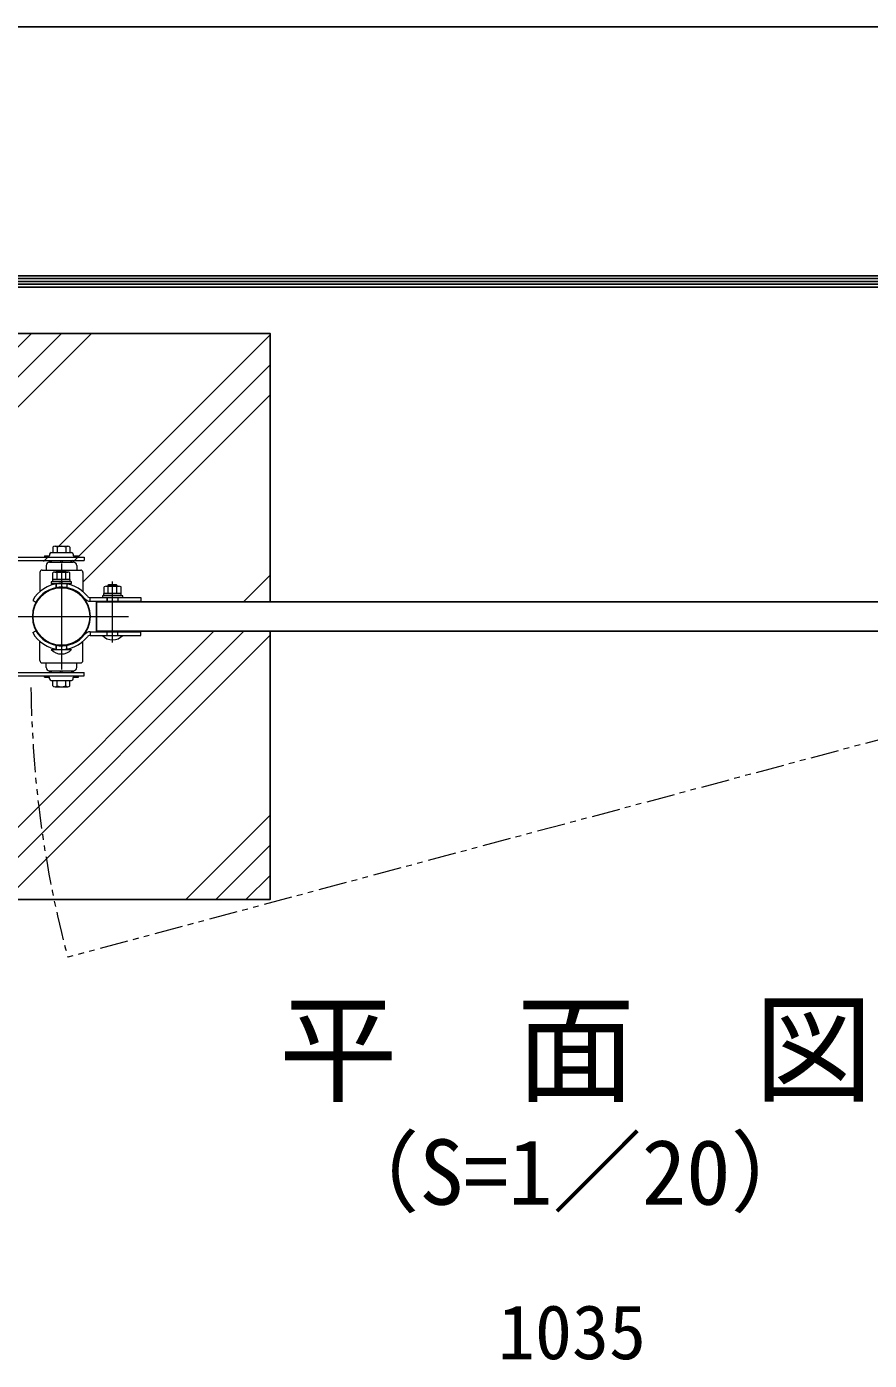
# Model space of a CAD drawing. Units: millimetres, scale not verified. Extents: x -4200 to 4200, y -2970 to 2970.
# Drawn here: x -2704 to -1960, y 1792 to 2970 of the extents above; entities that cross this region are included whole.
import ezdxf
from ezdxf.enums import TextEntityAlignment as Align

# ---------------------------------------------------------------- set-up
doc = ezdxf.new("R2010")
doc.units = ezdxf.units.MM
doc.header["$LTSCALE"] = 10
doc.linetypes.add('USER1', pattern=[50.8, 31.75, -6.35, 6.35, -6.35])
doc.linetypes.add('USER2', pattern=[5, 2.5, -0.5, 0.5, -0.5, 0.5, -0.5])
for name, color, linetype, lineweight in [('0-0_D-TTL-TXT', 7, 'Continuous', 25), ('0-1_D-BMK', 2, 'USER1', 13), ('0-2_D-STR3', 3, 'Continuous', 13), ('0-3_D-STR-DIM', 7, 'Continuous', 13), ('0-4_D-STR4', 7, 'Continuous', 25), ('0-5_D-STR1', 1, 'Continuous', 25), ('0-9_D-DCR-HCH', 7, 'Continuous', 13), ('0-D_D-TTL', 7, 'Continuous', 25)]:
    doc.layers.add(name, color=color, linetype=linetype, lineweight=lineweight)
doc.styles.add('ＭＳ ゴシック', font='')
doc.styles.get('ＭＳ ゴシック').set_extended_font_data('MS Gothic')

msp = doc.modelspace()

# ---------------------------------------------------------------- linework, layer by layer
at = {"layer": '0-1_D-BMK'}
for p, q in [((-2673.54, 2495.99), (-2673.54, 2402.44)), ((-2628.39, 2426.35), (-2628.39, 2480.03)), ((-2864.19, 2449.21), (-2614.19, 2449.21))]:
    msp.add_line(p, q, dxfattribs=at)
at = {"layer": '0-1_D-BMK', "linetype": 'USER2'}
msp.add_line((-1745.92, 2395.4), (-2667.93, 2148.34), dxfattribs=at)
msp.add_arc((-1745.92, 2395.4), 954.54, 180.5332, 195, dxfattribs=at)
at = {"layer": '0-2_D-STR3'}
for p, q in [((-2681.04, 2510.49), (-2681.04, 2505.69)), ((-2679.21, 2511.19), (-2667.87, 2511.19)), ((-2677.29, 2510.49), (-2677.29, 2505.69)), ((-2669.79, 2510.49), (-2669.79, 2505.69)), ((-2666.04, 2510.49), (-2666.04, 2505.69)), ((-2730.44, 2501.69), (-2653.44, 2501.69)), ((-2730.44, 2498.69), (-2653.44, 2498.69)), ((-2688.54, 2502.69), (-2684.54, 2502.69)), ((-2688.54, 2502.69), (-2688.54, 2501.69)), ((-2684.81, 2497.09), (-2683.19, 2498.69)), ((-2684.04, 2504.19), (-2684.04, 2503.19)), ((-2684.04, 2497.19), (-2663.04, 2497.19)), ((-2683.19, 2498.69), (-2682.14, 2497.63)), ((-2682.58, 2497.19), (-2682.14, 2497.63)), ((-2682.54, 2505.69), (-2664.54, 2505.69)), ((-2681.04, 2505.69), (-2666.04, 2505.69)), ((-2674.29, 2498.69), (-2674.29, 2497.19)), ((-2674.29, 2498.69), (-2672.79, 2498.69)), ((-2672.79, 2498.69), (-2672.79, 2497.19)), ((-2663.88, 2498.69), (-2664.93, 2497.63)), ((-2664.5, 2497.19), (-2664.93, 2497.63)), ((-2662.26, 2497.09), (-2663.88, 2498.69)), ((-2663.04, 2504.19), (-2663.04, 2503.19)), ((-2662.54, 2502.69), (-2658.54, 2502.69)), ((-2658.54, 2502.69), (-2658.54, 2501.69)), ((-2653.44, 2501.69), (-2653.44, 2498.69)), ((-2692.54, 2488.19), (-2692.54, 2471.25)), ((-2690.54, 2490.19), (-2656.54, 2490.19)), ((-2687.04, 2494.19), (-2687.04, 2490.19)), ((-2687.04, 2490.19), (-2660.04, 2490.19)), ((-2681.04, 2481.91), (-2681.04, 2487.71)), ((-2679.31, 2488.41), (-2667.77, 2488.41)), ((-2677.54, 2489.31), (-2676.74, 2490.11)), ((-2677.54, 2488.41), (-2677.54, 2489.31)), ((-2677.29, 2481.91), (-2677.29, 2487.71)), ((-2676.74, 2490.11), (-2670.34, 2490.11)), ((-2676.74, 2488.41), (-2676.74, 2490.11)), ((-2670.34, 2488.41), (-2670.34, 2490.11)), ((-2669.79, 2481.91), (-2669.79, 2487.71)), ((-2669.54, 2488.41), (-2669.54, 2489.31)), ((-2666.04, 2481.91), (-2666.04, 2487.71)), ((-2660.04, 2494.19), (-2660.04, 2490.19)), ((-2654.54, 2488.19), (-2654.54, 2471.25)), ((-2665.84, 2481.91), (-2681.24, 2481.91)), ((-2681.24, 2479.91), (-2681.24, 2481.91)), ((-2665.84, 2479.91), (-2681.24, 2479.91)), ((-2681.04, 2481.91), (-2666.04, 2481.91)), ((-2668.79, 2477.92), (-2668.79, 2474.67)), ((-2665.84, 2479.91), (-2665.84, 2481.91)), ((-2635.89, 2469.51), (-2635.89, 2475.31)), ((-2634.16, 2476.01), (-2622.62, 2476.01)), ((-2632.39, 2476.71), (-2631.59, 2477.51)), ((-2632.39, 2476.01), (-2632.39, 2476.71)), ((-2632.14, 2469.51), (-2632.14, 2475.31)), ((-2631.59, 2477.51), (-2625.19, 2477.51)), ((-2631.59, 2476.01), (-2631.59, 2477.51)), ((-2625.19, 2476.01), (-2625.19, 2477.51)), ((-2624.64, 2469.51), (-2624.64, 2475.31)), ((-2624.39, 2476.01), (-2624.39, 2476.71)), ((-2620.89, 2469.51), (-2620.89, 2475.31)), ((-2698.94, 2463.41), (-2696.14, 2461.85)), ((-2648.09, 2465.91), (-2603.39, 2465.91)), ((-2648.09, 2462.71), (-2648.09, 2465.91)), ((-2648.09, 2462.71), (-2603.39, 2462.71)), ((-2620.69, 2469.51), (-2636.09, 2469.51)), ((-2636.09, 2467.51), (-2636.09, 2469.51)), ((-2620.69, 2467.51), (-2636.09, 2467.51)), ((-2635.89, 2469.51), (-2620.89, 2469.51)), ((-2623.64, 2465.91), (-2623.64, 2462.71)), ((-2620.69, 2467.51), (-2620.69, 2469.51)), ((-2603.39, 2465.91), (-2603.39, 2462.71)), ((-2698.94, 2435.01), (-2696.14, 2436.57)), ((-2692.54, 2410.23), (-2692.54, 2427.17)), ((-2654.54, 2410.23), (-2654.54, 2427.17)), ((-2648.09, 2435.71), (-2603.39, 2435.71)), ((-2648.09, 2435.71), (-2648.09, 2432.51)), ((-2648.09, 2432.51), (-2603.39, 2432.51)), ((-2637.39, 2432.51), (-2619.39, 2432.51)), ((-2634.04, 2435.91), (-2633.52, 2436.21)), ((-2634.04, 2435.91), (-2634.04, 2435.71)), ((-2633.14, 2432.51), (-2633.14, 2435.71)), ((-2623.64, 2432.51), (-2623.64, 2435.71)), ((-2622.74, 2435.91), (-2623.26, 2436.21)), ((-2622.74, 2435.91), (-2622.74, 2435.71)), ((-2603.39, 2432.51), (-2603.39, 2435.71)), ((-2682.54, 2420.11), (-2664.54, 2420.11)), ((-2679.19, 2420.11), (-2679.19, 2420.67)), ((-2668.79, 2420.5), (-2668.79, 2423.75)), ((-2667.89, 2420.11), (-2667.89, 2420.67)), ((-2690.54, 2408.23), (-2656.54, 2408.23)), ((-2687.04, 2408.23), (-2660.04, 2408.23)), ((-2687.04, 2404.23), (-2687.04, 2408.23)), ((-2660.04, 2404.23), (-2660.04, 2408.23)), ((-2730.44, 2399.73), (-2653.44, 2399.73)), ((-2730.44, 2396.73), (-2653.44, 2396.73)), ((-2688.54, 2395.73), (-2688.54, 2396.73)), ((-2688.54, 2395.73), (-2684.54, 2395.73)), ((-2684.81, 2401.34), (-2683.19, 2399.73)), ((-2684.04, 2401.23), (-2663.04, 2401.23)), ((-2684.04, 2394.23), (-2684.04, 2395.23)), ((-2683.19, 2399.73), (-2682.14, 2400.8)), ((-2682.58, 2401.23), (-2682.14, 2400.8)), ((-2682.54, 2392.73), (-2664.54, 2392.73)), ((-2681.04, 2392.73), (-2666.04, 2392.73)), ((-2681.04, 2387.93), (-2681.04, 2392.73)), ((-2677.29, 2387.93), (-2677.29, 2392.73)), ((-2674.29, 2399.73), (-2674.29, 2401.23)), ((-2674.29, 2399.73), (-2672.79, 2399.73)), ((-2672.79, 2399.73), (-2672.79, 2401.23)), ((-2669.79, 2387.93), (-2669.79, 2392.73)), ((-2666.04, 2387.93), (-2666.04, 2392.73)), ((-2664.5, 2401.23), (-2664.93, 2400.8)), ((-2663.88, 2399.73), (-2664.93, 2400.8)), ((-2662.26, 2401.34), (-2663.88, 2399.73)), ((-2663.04, 2394.23), (-2663.04, 2395.23)), ((-2662.54, 2395.73), (-2658.54, 2395.73)), ((-2658.54, 2395.73), (-2658.54, 2396.73)), ((-2653.44, 2396.73), (-2653.44, 2399.73)), ((-2679.21, 2387.23), (-2667.87, 2387.23))]:
    msp.add_line(p, q, dxfattribs=at)
for points in [[(-2677.54, 2489.31), (-2669.54, 2489.31), (-2670.34, 2490.11)], [(-2678.29, 2475.11), (-2678.29, 2477.92), (-2678.29, 2474.67)], [(-2632.39, 2476.71), (-2624.39, 2476.71), (-2625.19, 2477.51)], [(-2633.14, 2462.71), (-2633.14, 2465.91), (-2633.14, 2462.71)], [(-2678.29, 2423.31), (-2678.29, 2420.5), (-2678.29, 2423.75)]]:
    msp.add_lwpolyline(points, dxfattribs=at)
for points in [[(-2682.54, 2479.91), (-2682.54, 2478.31), (-2664.54, 2478.31), (-2664.54, 2479.91)], [(-2637.39, 2467.51), (-2637.39, 2465.91), (-2619.39, 2465.91), (-2619.39, 2467.51)]]:
    msp.add_lwpolyline(points, close=True, dxfattribs=at)
for centre, radius, start, end in [((-2679.16, 2508.33), 2.86, 49.03058, 130.96942), ((-2673.54, 2500.8), 10.39, 68.85295, 111.14705), ((-2667.91, 2508.33), 2.86, 49.04069, 130.95931), ((-2684.04, 2494.19), 3, 90, 180), ((-2684.54, 2503.19), 0.5, 270, 0), ((-2682.54, 2504.19), 1.5, 90, 180), ((-2664.54, 2504.19), 1.5, 0, 90), ((-2662.54, 2503.19), 0.5, 180, 270), ((-2663.04, 2494.19), 3, 0, 90), ((-2690.54, 2488.19), 2, 90, 180), ((-2679.16, 2485.57), 2.85, 48.83491, 131.16509), ((-2673.54, 2478.02), 10.39, 68.85295, 111.14705), ((-2667.91, 2485.57), 2.85, 48.86505, 131.13495), ((-2656.54, 2488.19), 2, 0, 90), ((-2673.54, 2449.21), 29.1, 38.03183, 150.7918), ((-2673.54, 2449.21), 25.9, 38.03183, 150.7918), ((-2634.01, 2473.17), 2.85, 48.83491, 131.16509), ((-2628.39, 2465.62), 10.39, 68.85295, 111.14705), ((-2622.76, 2473.17), 2.85, 48.86505, 131.13495), ((-2648.09, 2469.11), 6.4, 218.03183, 270), ((-2648.09, 2469.11), 3.2, 218.03183, 270), ((-2673.54, 2449.21), 29.1, 209.2082, 321.96817), ((-2673.54, 2449.21), 25.9, 209.2082, 321.96817), ((-2648.09, 2429.31), 6.4, 90, 141.96817), ((-2648.09, 2429.31), 3.2, 90, 141.96817), ((-2628.39, 2440.64), 12.12, 222.07502, 317.92498), ((-2631.21, 2429.56), 6.95, 106.90112, 113.9872), ((-2631.21, 2429.56), 6.95, 66.0128, 73.09888), ((-2625.56, 2429.51), 7, 106.71589, 113.81332), ((-2625.56, 2429.51), 7, 66.18668, 73.28411), ((-2673.54, 2428.24), 12.12, 222.07502, 317.92498), ((-2690.54, 2410.23), 2, 180, 270), ((-2684.04, 2404.23), 3, 180, 270), ((-2663.04, 2404.23), 3, 270, 0), ((-2656.54, 2410.23), 2, 270, 0), ((-2684.54, 2395.23), 0.5, 0, 90), ((-2682.54, 2394.23), 1.5, 180, 270), ((-2664.54, 2394.23), 1.5, 270, 0), ((-2662.54, 2395.23), 0.5, 90, 180), ((-2679.16, 2390.09), 2.86, 229.03058, 310.96942), ((-2673.54, 2397.63), 10.39, 248.85295, 291.14705), ((-2667.91, 2390.09), 2.86, 229.04069, 310.95931)]:
    msp.add_arc(centre, radius, start, end, dxfattribs=at)
at = {"layer": '0-4_D-STR4'}
for points in [[(-2489.19, 2462.21), (-2489.19, 2699.21), (-2989.19, 2699.21)], [(-2989.19, 2436.21), (-2989.19, 2199.21), (-2489.19, 2199.21), (-2489.19, 2436.21)]]:
    msp.add_lwpolyline(points, dxfattribs=at)
at = {"layer": '0-5_D-STR1'}
for p, q in [((-2642.44, 2436.21), (-2642.44, 2462.21)), ((-2642.44, 2462.21), (-1810.44, 2462.21)), ((-2642.44, 2436.21), (-1810.44, 2436.21))]:
    msp.add_line(p, q, dxfattribs=at)
msp.add_circle((-2673.54, 2449.21), 25.4, dxfattribs=at)
at = {"layer": '0-9_D-DCR-HCH'}
for p, q in [((-2937.05, 2462.21), (-2700.05, 2699.21)), ((-2910.53, 2462.21), (-2673.53, 2699.21)), ((-2884.01, 2462.21), (-2647.01, 2699.21)), ((-2675.93, 2511.19), (-2489.19, 2697.94)), ((-2658.02, 2502.59), (-2489.19, 2671.42)), ((-2654.54, 2479.56), (-2489.19, 2644.91)), ((-2689.35, 2497.78), (-2685.43, 2501.69)), ((-2684.48, 2502.65), (-2683.74, 2503.38)), ((-2681.43, 2505.69), (-2681.04, 2506.09)), ((-2663.41, 2497.2), (-2658.92, 2501.69)), ((-2512.78, 2462.21), (-2489.19, 2485.81)), ((-2662.23, 2471.86), (-2662.17, 2471.92)), ((-2696.18, 2437.91), (-2696.17, 2437.93)), ((-2775.78, 2199.21), (-2538.78, 2436.21)), ((-2749.27, 2199.21), (-2512.27, 2436.21)), ((-2722.75, 2199.21), (-2489.19, 2432.78)), ((-2563.65, 2199.21), (-2489.19, 2273.68)), ((-2537.13, 2199.21), (-2489.19, 2247.16)), ((-2510.62, 2199.21), (-2489.19, 2220.64))]:
    msp.add_line(p, q, dxfattribs=at)
at = {"layer": '0-D_D-TTL', "color": 2}
msp.add_lwpolyline([(-4200.08, 2970.02), (4199.92, 2970.02), (4199.92, -2969.98), (-4200.08, -2969.98)], close=True, dxfattribs=at)
at = {"layer": '0-D_D-TTL'}
for points in [[(-3930.08, 2750.02), (3929.92, 2750.02), (3929.92, -2749.98), (-3930.08, -2749.98)], [(-3927.58, 2747.52), (3927.42, 2747.52), (3927.42, -2747.48), (-3927.58, -2747.48)], [(-3925.08, 2745.02), (3924.92, 2745.02), (3924.92, -2744.98), (-3925.08, -2744.98)], [(-3922.58, 2742.52), (3922.42, 2742.52), (3922.42, -2742.48), (-3922.58, -2742.48)], [(-3920.08, 2740.02), (3919.92, 2740.02), (3919.92, -2739.98), (-3920.08, -2739.98)]]:
    msp.add_lwpolyline(points, close=True, dxfattribs=at)

# ---------------------------------------------------------------- texts
at = {"layer": '0-0_D-TTL-TXT', "style": 'ＭＳ ゴシック'}
for s, height, p in [('平\u3000面\u3000図', 76.98, (-2481.58, 2005.68)), ('（S=1／20）', 57.7, (-2436.1, 1912.49))]:
    msp.add_text(s, height=height, dxfattribs=at).set_placement(p, align=Align.BOTTOM_LEFT)
at = {"layer": '0-3_D-STR-DIM', "style": 'ＭＳ ゴシック'}
msp.add_text('1035', height=48.09, dxfattribs=at).set_placement((-2287.94, 1778.97), align=Align.BOTTOM_LEFT)

doc.saveas('drawing.dxf')
